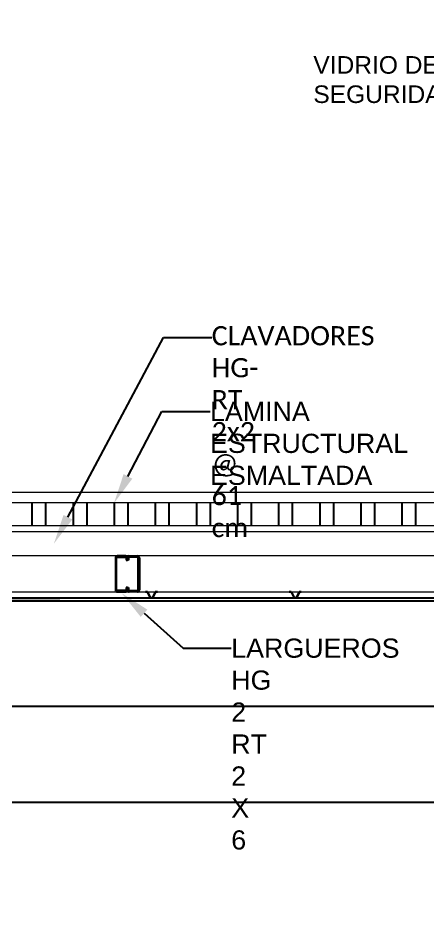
# Model space of a CAD drawing. Header units: inches. Extents: x -6 to 158, y 10 to 161.
# Drawn here: x 17.513 to 19.222, y 34.363 to 38.134 of the extents above; entities that cross this region are included whole.
import ezdxf
from ezdxf import colors
from ezdxf.entities.mleader import LeaderData, LeaderLine
from ezdxf.math import Vec2, Vec3

# ---------------------------------------------------------------- set-up
doc = ezdxf.new("R2010")
doc.units = ezdxf.units.IN
doc.header["$MEASUREMENT"] = 0
doc.linetypes.add('DASHED2', pattern=[9.525, 6.35, -3.175])
for name, color, linetype in [('10 HATCH 2', 9, 'Continuous'), ('Clavadores', 2, 'Continuous'), ('Dim', 2, 'Continuous'), ('Emplantillado', 2, 'Continuous'), ('Proy', 1, 'DASHED2'), ('TEXTO', 2, 'Continuous'), ('Texturas', 1, 'Continuous'), ('Viga', 4, 'Continuous')]:
    doc.layers.add(name, color=color, linetype=linetype)
doc.layers.add('A-COLS', color=3, linetype='Continuous', lineweight=9)
doc.layers.add('A-WALL', color=5, linetype='Continuous', lineweight=9)
doc.styles.add('style1', font='micross.ttf')
doc.dimstyles.new('1-50', dxfattribs={"dimscale": 0.05, "dimtxt": 2, "dimasz": 2.5, "dimexe": 3, "dimexo": 1, "dimgap": 1, "dimtad": 0, "dimtih": 1, "dimtoh": 1, "dimzin": 1, "dimdsep": 46, "dimtxsty": 'style1', "dimcen": 2.5, "dimclrd": 124, "dimclre": 124, "dimclrt": 1, "dimadec": 0, "dimazin": 0, "dimtfac": 1, "dimtmove": 2, "dimatfit": 3, "dimfxl": 1, "dimtolj": 1, "dimtzin": 0, "dimlwd": -1, "dimlwe": -1, "dimarcsym": 0})

# ---------------------------------------------------------------- blocks, each defined once
blk = doc.blocks.new('LARGUERO')
at = {"layer": 'Clavadores'}
for p, q in [((1660.8105, 985.5422), (1660.8105, 985.4082)), ((1660.8155, 985.4082), (1660.8155, 985.5422)), ((1660.8525, 985.5502), (1660.8185, 985.5502)), ((1660.8185, 985.5452), (1660.8525, 985.5452)), ((1660.8555, 985.5422), (1660.8555, 985.5322)), ((1660.8555, 985.5322), (1660.8605, 985.5322)), ((1660.8605, 985.5322), (1660.8605, 985.5422)), ((1660.8605, 985.5322), (1660.8605, 985.5422)), ((1660.8655, 985.5322), (1660.8605, 985.5322)), ((1660.8655, 985.5422), (1660.8655, 985.5322)), ((1660.8685, 985.5502), (1660.9025, 985.5502)), ((1660.9025, 985.5452), (1660.8685, 985.5452)), ((1660.9055, 985.4082), (1660.9055, 985.5422)), ((1660.9105, 985.5422), (1660.9105, 985.4082)), ((1660.8605, 985.4182), (1660.8555, 985.4182)), ((1660.8555, 985.4182), (1660.8555, 985.4082)), ((1660.8605, 985.4082), (1660.8605, 985.4182)), ((1660.8605, 985.4082), (1660.8605, 985.4182)), ((1660.8605, 985.4182), (1660.8655, 985.4182)), ((1660.8655, 985.4182), (1660.8655, 985.4082)), ((1660.8525, 985.4052), (1660.8185, 985.4052)), ((1660.8185, 985.4002), (1660.8525, 985.4002)), ((1660.8685, 985.4052), (1660.9025, 985.4052)), ((1660.9025, 985.4002), (1660.8685, 985.4002))]:
    blk.add_line(p, q, dxfattribs=at)
for centre, radius, start, end in [((1660.8185, 985.5422), 0.008, 90, 180), ((1660.8185, 985.5422), 0.003, 90, 180), ((1660.8525, 985.5422), 0.008, 0, 90), ((1660.8525, 985.5422), 0.003, 360, 90), ((1660.8685, 985.5422), 0.008, 90, 180), ((1660.8685, 985.5422), 0.003, 90, 180), ((1660.9025, 985.5422), 0.008, 360, 90), ((1660.9025, 985.5422), 0.003, 0, 90), ((1660.8185, 985.4082), 0.008, 180, 270), ((1660.8185, 985.4082), 0.003, 180, 270), ((1660.8525, 985.4082), 0.008, 270, 360), ((1660.8525, 985.4082), 0.003, 270, 360), ((1660.8685, 985.4082), 0.008, 180, 270), ((1660.8685, 985.4082), 0.003, 180, 270), ((1660.9025, 985.4082), 0.008, 270, 360), ((1660.9025, 985.4082), 0.003, 270, 0)]:
    blk.add_arc(centre, radius, start, end, dxfattribs=at)
blk = doc.blocks.new('A$C3A4E2C9F')
at = {"color": 2}
for p, q in [((-0.0481, 0.0009), (-0.0481, -0.0001)), ((-0.0397, 0.0009), (-0.0481, 0.0009)), ((-0.0397, 0.0009), (-0.0275, -0.0231)), ((-0.0066, 0.0009), (-0.0187, -0.0231)), ((0.0019, 0.0009), (-0.0066, 0.0009)), ((0.0019, -0.0001), (0.0019, 0.0009)), ((-0.0403, -0.0001), (-0.0481, -0.0001)), ((-0.0403, -0.0001), (-0.0281, -0.0241)), ((-0.0281, -0.0241), (-0.0231, -0.0241)), ((-0.0281, -0.0241), (-0.0181, -0.0241)), ((-0.0275, -0.0231), (-0.0187, -0.0231)), ((-0.006, -0.0001), (-0.0181, -0.0241)), ((0.0019, -0.0001), (-0.006, -0.0001))]:
    blk.add_line(p, q, dxfattribs=at)
blk = doc.blocks.new('*D639')
at = {"layer": 'Defpoints', "color": 0, "transparency": 16777216}
for p in [(17.3716, 35.7023), (17.7377, 35.7023), (17.4306, 32.2625)]:
    blk.add_point(p, dxfattribs=at)
at = {"layer": 'Dim', "color": 124, "transparency": 16777216}
for p, q in [((17.6877, 35.7023), (17.2216, 35.7023)), ((17.3716, 35.5773), (17.3716, 34.0841)), ((17.3716, 32.3875), (17.3716, 33.8807)), ((17.3806, 32.2625), (17.2216, 32.2625))]:
    blk.add_line(p, q, dxfattribs=at)
for points in [[(17.3508, 35.5773), (17.3924, 35.5773), (17.3716, 35.7023)], [(17.3508, 32.3875), (17.3924, 32.3875), (17.3716, 32.2625)]]:
    blk.add_solid(points, dxfattribs=at)
at = {"layer": 'Dim', "color": 1, "transparency": 16777216, "insert": (17.3716, 33.9824), "char_height": 0.1, "attachment_point": 5, "style": 'style1'}
blk.add_mtext('\\A1;3.44', dxfattribs=at)

msp = doc.modelspace()

# ---------------------------------------------------------------- hatches: boundary and pattern name
at = {"layer": '10 HATCH 2'}
h = msp.add_hatch(dxfattribs=at)
h.set_pattern_fill('ANSI32', color=251, scale=0.018, angle=45)
h.set_pattern_definition([(90, (-3149.96684, -1566.30365), (-0.17145, 0), []), (90, (-3149.90969, -1566.2465), (-0.17145, 0), [])])
h.paths.add_polyline_path([(16.7749, 36.1105), (16.102, 36.0148), (19.694, 36.0148), (19.694, 36.1105)])

# ---------------------------------------------------------------- linework, layer by layer
at = {"layer": 'A-COLS'}
for p, q in [((19.694, 36.1105), (16.7749, 36.1105)), ((19.694, 36.0148), (16.102, 36.0148)), ((19.694, 35.9899), (16.102, 35.9899)), ((19.694, 35.8898), (16.2438, 35.8898)), ((16.2438, 35.7398), (19.694, 35.7398))]:
    msp.add_line(p, q, dxfattribs=at)
at = {"layer": 'A-WALL'}
msp.add_line((19.694, 36.1541), (16.7934, 36.1541), dxfattribs=at)
at = {"layer": 'Proy', "color": 253, "ltscale": 0.75}
for p, q in [((15.9505, 35.2625), (39.9337, 35.2625)), ((16.2438, 34.8625), (34.4483, 34.8625))]:
    msp.add_line(p, q, dxfattribs=at)
at = {"layer": 'Texturas'}
for p, q in [((16.2438, 35.7148), (19.694, 35.7148)), ((16.2438, 35.7023), (19.694, 35.7023))]:
    msp.add_line(p, q, dxfattribs=at)

# ---------------------------------------------------------------- block references
at = {"layer": 'Emplantillado'}
for p in [(18.0919, 35.7388), (18.6919, 35.7388)]:
    msp.add_blockref('A$C3A4E2C9F', p, dxfattribs=at)
at = {"layer": 'Viga'}
msp.add_blockref('LARGUERO', (-1642.8916, -949.6605), dxfattribs=at)

# ---------------------------------------------------------------- dimensions: what is measured, and where the dimension line sits
at = {"layer": 'Dim'}
dim = msp.add_linear_dim(base=(17.3716, 35.7023), p1=(17.4306, 32.2625), p2=(17.7377, 35.7023), angle=90, dimstyle='1-50', override={"dimfxl": 1.25}, dxfattribs=at)
dim.commit()
dim.dimension.update_dxf_attribs({"geometry": '*D639', "text_midpoint": (17.3716, 33.9824)})

# ---------------------------------------------------------------- leaders
at = {"layer": 'TEXTO'}
ml = msp.add_multileader_mtext('Standard', dxfattribs=at)
ml.set_content('VIDRIO DE \\PSEGURIDAD', color=256, style='style1')
ml.set_leader_properties(color=1, linetype='ByLayer', lineweight=-1)
ml.build(insert=Vec2(0, 0))
ml.multileader.update_dxf_attribs({"text_right_attachment_type": 2, "dogleg_length": 5, "arrow_head_size": 0.125, "scale": 0.05})
ctx = ml.context
ctx.base_point, ctx.scale, ctx.char_height, ctx.arrow_head_size, ctx.landing_gap_size, ctx.plane_origin = Vec3(18.7442, 37.9375), 0.05, 0.0733, 0.125, 0, Vec3(20.3727, 37.6637)
ctx.right_attachment = 2
notes = []
notes.append((ctx, [(0, (1, 1, 0), (19.5443, 37.8752), (-1, 0), 0.201, [(0, [(19.6835, 38.1336)], 0, [])])]))
ctx.mtext.insert, ctx.mtext.flow_direction = Vec3(18.7442, 37.9748), 5
ml = msp.add_multileader_mtext('Standard', dxfattribs=at)
ml.set_content('{\\fCalibri|b0|i0|c0|p34;\\C3;CLAVADORES HG- RT 2x2 @ 61 cm}', color=256, style='style1')
ml.set_leader_properties(color=1, linetype='ByLayer', lineweight=-1)
ml.build(insert=Vec2(0, 0))
ml.multileader.update_dxf_attribs({"text_right_attachment_type": 2, "dogleg_length": 5, "arrow_head_size": 0.125, "scale": 0.05})
ctx = ml.context
ctx.base_point, ctx.scale, ctx.char_height, ctx.arrow_head_size, ctx.landing_gap_size, ctx.plane_origin = Vec3(18.3203, 36.8007), 0.05, 0.08, 0.125, 0, Vec3(16.0255, 35.3236)
ctx.right_attachment = 2
notes.append((ctx, [(0, (1, 1, 0), (18.1193, 36.8007), (1, 0), 0.201, [(0, [(17.6623, 35.9408)], 0, [])])]))
ctx.mtext.insert, ctx.mtext.width, ctx.mtext.flow_direction = Vec3(18.3203, 36.8482), 0.965014, 5
ml = msp.add_multileader_mtext('Standard', dxfattribs=at)
ml.set_content('{\\C3;LAMINA ESTRUCTURAL ESMALTADA}', color=256, style='style1')
ml.set_leader_properties(color=1, linetype='ByLayer', lineweight=-1)
ml.build(insert=Vec2(0, 0))
ml.multileader.update_dxf_attribs({"text_right_attachment_type": 2, "dogleg_length": 5, "arrow_head_size": 0.125, "scale": 0.05})
ctx = ml.context
ctx.base_point, ctx.scale, ctx.char_height, ctx.arrow_head_size, ctx.landing_gap_size, ctx.plane_origin = Vec3(18.3134, 36.4919), 0.05, 0.08, 0.125, 0, Vec3(17.3782, 36.8304)
ctx.right_attachment = 2
notes.append((ctx, [(0, (1, 1, 0), (18.1124, 36.4919), (1, 0), 0.201, [(0, [(17.9134, 36.1105)], 0, [])])]))
ctx.mtext.insert, ctx.mtext.width, ctx.mtext.flow_direction = Vec3(18.3134, 36.5326), 0.91963, 5
ml = msp.add_multileader_mtext('Standard', dxfattribs=at)
ml.set_content('LARGUEROS HG 2 RT 2 X 6', color=256, style='style1')
ml.set_leader_properties(color=1, linetype='ByLayer', lineweight=-1)
ml.build(insert=Vec2(0, 0))
ml.multileader.update_dxf_attribs({"text_right_attachment_type": 2, "dogleg_length": 5, "arrow_head_size": 0.125, "scale": 0.05})
ctx = ml.context
ctx.base_point, ctx.scale, ctx.char_height, ctx.arrow_head_size, ctx.landing_gap_size, ctx.plane_origin = Vec3(18.4019, 35.5041), 0.05, 0.08, 0.125, 0, Vec3(17.4668, 35.9731)
ctx.right_attachment = 2
notes.append((ctx, [(0, (1, 1, 0), (18.2009, 35.5041), (1, 0), 0.201, [(0, [(17.9452, 35.7339)], 0, [])])]))
ctx.mtext.insert, ctx.mtext.width, ctx.mtext.flow_direction = Vec3(18.4019, 35.5448), 0.757625, 5
for ctx, leaders in notes:
    for number, flags, end, landing, length, lines in leaders:
        leader = LeaderData()
        leader.index, (leader.has_last_leader_line, leader.has_dogleg_vector, leader.attachment_direction) = number, flags
        leader.last_leader_point, leader.dogleg_vector, leader.dogleg_length = Vec3(end), Vec3(landing), length
        for number, points, colour, breaks in lines:
            line = LeaderLine()
            line.index, line.vertices, line.color, line.breaks = number, Vec3.list(points), colors.encode_raw_color(colour), breaks
            leader.lines.append(line)
        ctx.leaders.append(leader)

doc.saveas('drawing.dxf')
